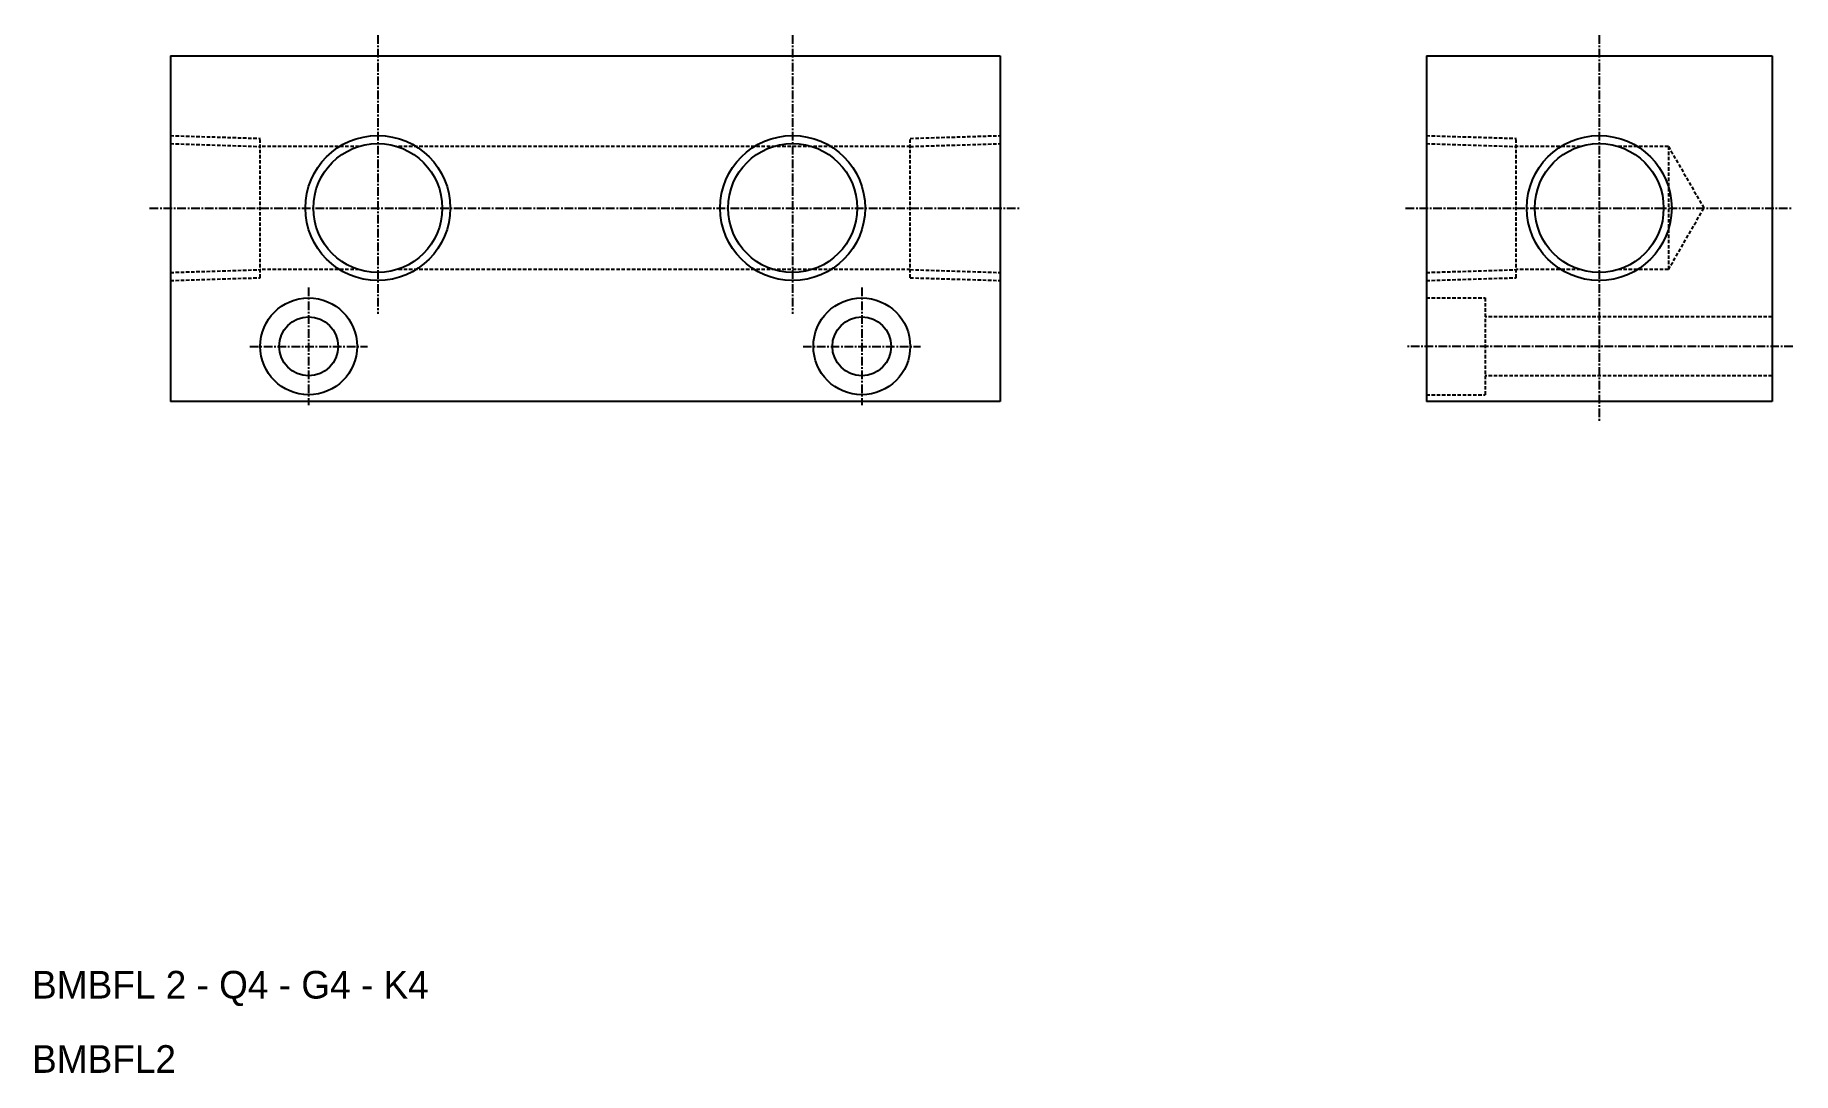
# Model space of a CAD drawing. Extents: x 1228 to 1482, y 2810 to 2960.
import ezdxf

# ---------------------------------------------------------------- set-up
doc = ezdxf.new("R2010")
doc.units = 0
doc.linetypes.add('CENTER', pattern=[2, 1.25, -0.25, 0.25, -0.25])
doc.linetypes.add('DASHED', pattern=[0.75, 0.5, -0.25])
doc.layers.get('0').update_dxf_attribs({"linetype": 'CONTINUOUS'})
doc.layers.add('CENTER', color=1, linetype='CENTER')

msp = doc.modelspace()

# ---------------------------------------------------------------- linework, layer by layer
at = {"color": 7, "linetype": 'CONTINUOUS'}
for p, q in [((1247.36, 2956.57), (1367.36, 2956.57)), ((1247.36, 2956.57), (1247.36, 2906.57)), ((1367.36, 2956.57), (1367.36, 2906.57)), ((1429.02, 2956.57), (1429.02, 2906.57)), ((1429.02, 2956.57), (1479.02, 2956.57)), ((1479.02, 2956.57), (1479.02, 2906.57)), ((1367.36, 2906.57), (1247.36, 2906.57)), ((1479.02, 2906.57), (1429.02, 2906.57))]:
    msp.add_line(p, q, dxfattribs=at)
at = {"color": 3, "linetype": 'DASHED'}
for p, q in [((1247.36, 2945.04), (1260.36, 2944.64)), ((1260.36, 2924.49), (1260.36, 2944.64)), ((1354.36, 2944.64), (1367.36, 2945.04)), ((1354.36, 2924.49), (1354.36, 2944.64)), ((1429.02, 2945.04), (1442.02, 2944.64)), ((1442.02, 2924.49), (1442.02, 2944.64)), ((1247.36, 2943.88), (1260.36, 2943.47)), ((1274.64, 2943.47), (1260.36, 2943.47)), ((1354.36, 2943.47), (1280.08, 2943.47)), ((1354.36, 2943.47), (1367.36, 2943.88)), ((1429.02, 2943.88), (1442.02, 2943.47)), ((1451.3, 2943.47), (1442.02, 2943.47)), ((1464.02, 2943.47), (1456.75, 2943.47)), ((1464.02, 2943.47), (1469.17, 2934.57)), ((1464.02, 2943.47), (1464.02, 2925.66)), ((1464.02, 2925.66), (1469.17, 2934.57)), ((1247.36, 2925.25), (1260.36, 2925.66)), ((1247.36, 2924.09), (1260.36, 2924.49)), ((1274.64, 2925.66), (1260.36, 2925.66)), ((1354.36, 2925.66), (1280.08, 2925.66)), ((1354.36, 2925.66), (1367.36, 2925.25)), ((1354.36, 2924.49), (1367.36, 2924.09)), ((1429.02, 2925.25), (1442.02, 2925.66)), ((1429.02, 2924.09), (1442.02, 2924.49)), ((1451.3, 2925.66), (1442.02, 2925.66)), ((1464.02, 2925.66), (1456.75, 2925.66)), ((1429.02, 2921.57), (1437.52, 2921.57)), ((1437.52, 2921.57), (1437.52, 2907.57)), ((1479.02, 2918.82), (1437.52, 2918.82)), ((1479.02, 2910.32), (1437.52, 2910.32)), ((1429.02, 2907.57), (1437.52, 2907.57))]:
    msp.add_line(p, q, dxfattribs=at)
at = {"color": 3, "linetype": 'CONTINUOUS'}
for centre in [(1277.36, 2934.57), (1337.36, 2934.57), (1454.02, 2934.57)]:
    msp.add_circle(centre, 10.48, dxfattribs=at)
at = {"color": 7, "linetype": 'CONTINUOUS'}
for centre, radius in [((1277.36, 2934.57), 9.32), ((1337.36, 2934.57), 9.32), ((1454.02, 2934.57), 9.32), ((1267.36, 2914.57), 7), ((1347.36, 2914.57), 7), ((1267.36, 2914.57), 4.25), ((1347.36, 2914.57), 4.25)]:
    msp.add_circle(centre, radius, dxfattribs=at)
at = {"layer": 'CENTER'}
for p, q in [((1277.36, 2959.57), (1277.36, 2919.25)), ((1337.36, 2959.57), (1337.36, 2919.25)), ((1454.02, 2959.57), (1454.02, 2903.57)), ((1244.36, 2934.57), (1370.36, 2934.57)), ((1426.02, 2934.57), (1482.02, 2934.57)), ((1267.36, 2923.07), (1267.36, 2906.07)), ((1347.36, 2923.07), (1347.36, 2906.07)), ((1258.86, 2914.57), (1275.86, 2914.57)), ((1338.86, 2914.57), (1355.86, 2914.57)), ((1482.02, 2914.57), (1426.02, 2914.57))]:
    msp.add_line(p, q, dxfattribs=at)

# ---------------------------------------------------------------- texts
at = {"color": 7, "linetype": 'CONTINUOUS'}
for s, p in [('BMBFL 2 - Q4 - G4 - K4', (1227.36, 2820.26)), ('BMBFL2', (1227.36, 2809.52))]:
    msp.add_text(s, height=4, dxfattribs=at).set_placement(p)

doc.saveas('drawing.dxf')
